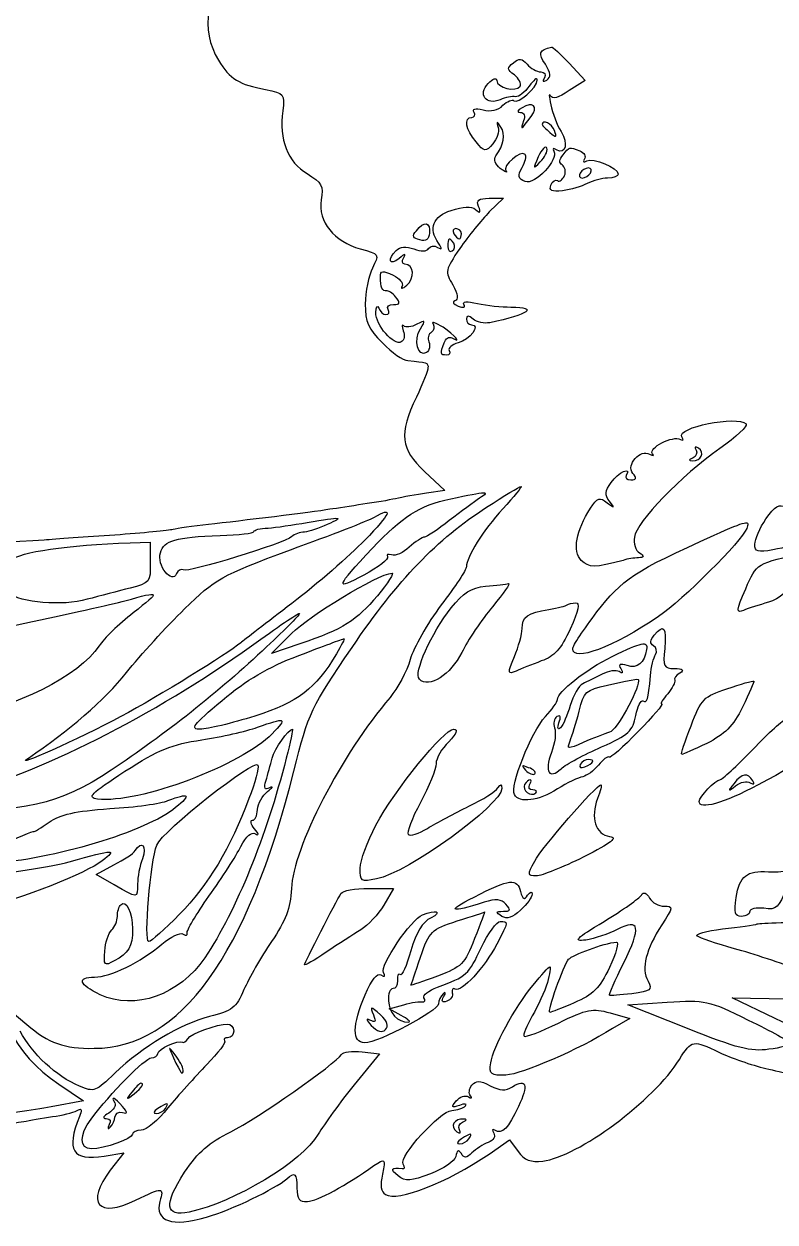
# Model space of a CAD drawing. Header units: millimetres. Extents: x -155 to 147, y 18 to 278.
# Drawn here: x -67.6 to -20.4, y 17.8 to 93.1 of the extents above; entities that cross this region are included whole.
import ezdxf

# ---------------------------------------------------------------- set-up
doc = ezdxf.new("R2010")
doc.units = ezdxf.units.MM
doc.layers.get('0').update_dxf_attribs({"linetype": 'CONTINUOUS'})

msp = doc.modelspace()

# ---------------------------------------------------------------- linework, layer by layer
for p, q in [((-33.353, 90.594), (-32.337, 89.515)), ((-32.337, 89.515), (-33.353, 88.88)), ((-38.369, 82.117), (-37.48, 82.117)), ((-37.48, 82.117), (-38.369, 81.26)), ((-42.433, 64.972), (-41.163, 63.765)), ((-41.163, 63.765), (-42.306, 63.607)), ((-60.912, 60.495), (-59.642, 60.527)), ((-59.642, 60.527), (-59.642, 59.257)), ((-52.022, 53.542), (-50.752, 54.812)), ((-50.244, 54.145), (-52.022, 53.542)), ((-63.039, 39.667), (-61.928, 40.27)), ((-61.896, 39), (-63.039, 39.667)), ((-45.926, 38.778), (-44.37, 38.778)), ((-44.37, 38.778), (-44.973, 37.73)), ((-29.67, 31.476), (-27.193, 31.634)), ((-20.43, 30.618), (-23.129, 31.92)), ((-23.129, 31.92), (-19.637, 31.857)), ((-68.436, 31.126), (-67.389, 30.237)), ((-44.656, 31.222), (-43.735, 31.476)), ((-43.894, 30.809), (-44.656, 31.222)), ((-30.781, 30.968), (-29.543, 30.618)), ((-25.923, 29.983), (-29.67, 31.476)), ((-29.543, 30.618), (-30.622, 29.983)), ((-45.259, 28.396), (-46.846, 26.459)), ((-46.338, 28.523), (-45.259, 28.396)), ((-65.388, 26.491), (-63.833, 25.443)), ((-63.833, 25.443), (-65.865, 25.062)), ((-38.369, 22.109), (-37.099, 22.998)), ((-37.099, 22.998), (-36.559, 22.268)), ((-62.531, 21.982), (-61.293, 22.173)), ((-61.293, 22.173), (-62.15, 21.093))]:
    msp.add_line(p, q)
for points in [[(-54.339, 97.198), (-56.117, 95.166), (-56.53, 92.658), (-55.355, 90.785)], [(-34.845, 90.531), (-35.321, 91.229), (-35.226, 91.42), (-34.464, 91.61)], [(-34.464, 91.61), (-34.4, 91.642), (-33.892, 91.166), (-33.353, 90.594)], [(-55.355, 90.785), (-54.657, 89.61), (-54.054, 89.261), (-52.403, 88.943)], [(-36.782, 89.864), (-37.258, 90.181), (-37.258, 90.308), (-36.845, 90.626)], [(-36.845, 90.626), (-36.496, 90.943), (-36.305, 90.912), (-35.988, 90.531)], [(-35.988, 90.531), (-35.766, 90.277), (-35.385, 90.054), (-35.131, 90.054)], [(-34.75, 89.546), (-34.464, 89.737), (-34.496, 89.959), (-34.845, 90.531)], [(-38.433, 89.324), (-38.147, 89.642), (-37.893, 89.705), (-37.893, 89.515)], [(-36.813, 88.245), (-36.591, 87.991), (-35.353, 89.07), (-35.353, 89.546)], [(-36.432, 89.165), (-36.337, 89.324), (-36.496, 89.642), (-36.782, 89.864)], [(-35.353, 89.546), (-35.353, 89.737), (-35.575, 89.546), (-35.861, 89.165)], [(-35.131, 90.054), (-34.877, 90.054), (-34.781, 89.896), (-34.908, 89.673)], [(-34.908, 89.673), (-35.035, 89.451), (-35.004, 89.419), (-34.75, 89.546)], [(-52.403, 88.943), (-51.228, 88.721), (-51.196, 88.657), (-51.323, 87.61)], [(-37.671, 88.308), (-38.56, 87.927), (-39.099, 88.657), (-38.433, 89.324)], [(-37.893, 89.515), (-37.893, 89.07), (-36.686, 88.753), (-36.432, 89.165)], [(-35.861, 89.165), (-36.115, 88.784), (-36.528, 88.467), (-36.718, 88.499)], [(-33.353, 88.88), (-34.051, 88.403), (-34.4, 88.308), (-34.527, 88.562)], [(-36.718, 88.499), (-36.94, 88.53), (-37.353, 88.467), (-37.671, 88.308)], [(-37.512, 87.959), (-37.226, 88.213), (-36.94, 88.34), (-36.813, 88.245)], [(-34.527, 88.562), (-34.623, 88.784), (-34.623, 88.53), (-34.496, 87.991)], [(-51.323, 87.61), (-51.577, 85.832), (-51.006, 84.371), (-49.799, 83.673)], [(-39.449, 87.197), (-39.29, 87.197), (-39.226, 87.356), (-39.322, 87.514)], [(-39.322, 87.514), (-39.449, 87.737), (-39.258, 87.8), (-38.75, 87.673)], [(-38.75, 87.673), (-38.274, 87.546), (-37.798, 87.641), (-37.512, 87.959)], [(-36.305, 87.8), (-36.623, 87.641), (-36.655, 87.514), (-36.401, 87.514)], [(-36.401, 87.514), (-36.178, 87.514), (-36.083, 87.292), (-36.21, 86.975)], [(-35.734, 87.26), (-35.258, 87.864), (-35.639, 88.245), (-36.305, 87.8)], [(-34.496, 87.991), (-34.4, 87.483), (-34.115, 86.721), (-33.861, 86.308)], [(-39.195, 85.673), (-39.861, 86.403), (-39.988, 87.197), (-39.449, 87.197)], [(-37.798, 86.562), (-37.734, 86.308), (-37.861, 85.832), (-38.147, 85.546)], [(-37.956, 84.784), (-37.448, 85.451), (-37.321, 86.149), (-37.639, 86.594)], [(-37.639, 86.594), (-37.893, 86.975), (-37.925, 86.975), (-37.798, 86.562)], [(-36.21, 86.975), (-36.432, 86.371), (-36.369, 86.403), (-35.734, 87.26)], [(-34.273, 86.371), (-34.432, 86.816), (-35.035, 87.102), (-35.035, 86.752)], [(-35.035, 86.752), (-35.035, 86.689), (-34.813, 86.467), (-34.559, 86.244)], [(-34.559, 86.244), (-34.146, 85.895), (-34.115, 85.927), (-34.273, 86.371)], [(-33.861, 86.308), (-33.384, 85.546), (-33.575, 84.816), (-34.146, 85.165)], [(-38.147, 85.546), (-38.591, 85.006), (-38.655, 85.006), (-39.195, 85.673)], [(-34.305, 85.07), (-33.988, 84.562), (-35.512, 82.942), (-36.115, 83.165)], [(-34.75, 85.26), (-34.813, 85.451), (-35.067, 85.197), (-35.289, 84.72)], [(-35.162, 84.403), (-34.877, 84.689), (-34.686, 85.07), (-34.75, 85.26)], [(-34.146, 85.165), (-34.337, 85.292), (-34.4, 85.26), (-34.305, 85.07)], [(-33.734, 84.847), (-33.321, 85.355), (-33.353, 85.355), (-32.686, 85.101)], [(-32.686, 85.101), (-32.4, 85.006), (-32.273, 84.752), (-32.4, 84.562)], [(-37.671, 83.99), (-37.988, 84.244), (-38.115, 84.562), (-37.956, 84.784)], [(-36.115, 84.879), (-36.369, 85.165), (-37.575, 84.149), (-37.321, 83.831)], [(-36.305, 84.054), (-36.083, 84.403), (-36.02, 84.784), (-36.115, 84.879)], [(-35.289, 84.72), (-35.639, 83.927), (-35.639, 83.927), (-35.162, 84.403)], [(-33.797, 84.212), (-33.988, 84.339), (-33.988, 84.562), (-33.734, 84.847)], [(-32.4, 84.562), (-32.495, 84.403), (-32.432, 84.339), (-32.241, 84.466)], [(-32.241, 84.466), (-31.86, 84.689), (-30.273, 84.054), (-30.273, 83.641)], [(-49.799, 83.673), (-48.878, 83.101), (-48.751, 82.911), (-48.91, 82.022)], [(-37.321, 83.831), (-37.194, 83.704), (-37.353, 83.768), (-37.671, 83.99)], [(-36.115, 83.165), (-36.559, 83.355), (-36.591, 83.514), (-36.305, 84.054)], [(-34.083, 83.228), (-33.956, 83.133), (-33.765, 83.292), (-33.638, 83.546)], [(-33.638, 83.546), (-33.543, 83.8), (-33.607, 84.085), (-33.797, 84.212)], [(-32.654, 83.704), (-32.749, 83.546), (-32.718, 83.387), (-32.527, 83.387)], [(-32.146, 84.022), (-32.305, 84.022), (-32.559, 83.895), (-32.654, 83.704)], [(-32.527, 83.387), (-32.368, 83.387), (-32.114, 83.546), (-32.019, 83.704)], [(-32.019, 83.704), (-31.924, 83.895), (-31.956, 84.022), (-32.146, 84.022)], [(-30.273, 83.641), (-30.273, 83.514), (-30.559, 83.387), (-30.94, 83.387)], [(-33.765, 82.593), (-34.464, 82.53), (-34.623, 82.593), (-34.496, 82.942)], [(-34.496, 82.942), (-34.4, 83.196), (-34.21, 83.323), (-34.083, 83.228)], [(-32.21, 83.038), (-32.559, 82.879), (-33.257, 82.657), (-33.765, 82.593)], [(-30.94, 83.387), (-31.289, 83.387), (-31.86, 83.228), (-32.21, 83.038)], [(-48.91, 82.022), (-49.132, 80.656), (-48.085, 79.386), (-46.465, 78.942)], [(-39.036, 81.609), (-39.195, 81.99), (-39.036, 82.117), (-38.369, 82.117)], [(-41.544, 79.291), (-42.211, 80.212), (-41.893, 81.006), (-40.75, 81.355)], [(-40.75, 81.355), (-39.988, 81.609), (-39.512, 81.641), (-39.226, 81.418)], [(-38.369, 81.26), (-38.845, 80.752), (-39.671, 79.736), (-40.211, 78.974)], [(-39.226, 81.418), (-38.941, 81.164), (-38.877, 81.196), (-39.036, 81.609)], [(-42.941, 80.085), (-42.433, 80.72), (-42.052, 80.625), (-42.116, 79.926)], [(-42.719, 79.513), (-43.163, 79.609), (-43.227, 79.736), (-42.941, 80.085)], [(-42.116, 79.926), (-42.147, 79.545), (-42.338, 79.386), (-42.719, 79.513)], [(-40.465, 80.212), (-40.623, 80.212), (-40.687, 80.085), (-40.592, 79.894)], [(-40.592, 79.894), (-40.496, 79.736), (-40.338, 79.577), (-40.242, 79.577)], [(-40.115, 79.894), (-40.115, 80.085), (-40.274, 80.212), (-40.465, 80.212)], [(-40.242, 79.577), (-40.179, 79.577), (-40.115, 79.736), (-40.115, 79.894)], [(-44.211, 78.847), (-43.957, 79.101), (-43.576, 79.101), (-43.1, 78.942)], [(-42.179, 78.974), (-42.052, 79.132), (-41.798, 79.164), (-41.608, 79.037)], [(-41.608, 79.037), (-41.322, 78.878), (-41.322, 78.942), (-41.544, 79.291)], [(-40.592, 79.291), (-40.877, 79.704), (-40.973, 79.64), (-40.973, 79.101)], [(-40.973, 79.101), (-40.973, 78.847), (-40.846, 78.72), (-40.687, 78.815)], [(-40.687, 78.815), (-40.528, 78.91), (-40.496, 79.132), (-40.592, 79.291)], [(-46.465, 78.942), (-45.259, 78.624), (-45.259, 78.593), (-45.703, 77.735)], [(-44.021, 78.339), (-44.624, 77.862), (-44.783, 78.275), (-44.211, 78.847)], [(-43.735, 78.402), (-43.576, 78.656), (-43.671, 78.656), (-44.021, 78.339)], [(-43.671, 77.989), (-43.83, 77.989), (-43.862, 78.18), (-43.735, 78.402)], [(-43.1, 78.942), (-42.655, 78.751), (-42.274, 78.783), (-42.179, 78.974)], [(-40.211, 78.974), (-41.131, 77.608), (-41.163, 77.513), (-40.655, 76.688)], [(-45.703, 77.735), (-45.926, 77.259), (-46.148, 76.243), (-46.148, 75.481)], [(-45.195, 77.196), (-45.195, 77.577), (-45.068, 77.608), (-44.402, 77.291)], [(-43.544, 76.656), (-43.005, 77.1), (-43.1, 77.989), (-43.671, 77.989)], [(-44.814, 76.307), (-45.068, 76.243), (-45.195, 76.529), (-45.195, 77.196)], [(-44.402, 77.291), (-43.989, 77.1), (-43.735, 76.783), (-43.83, 76.592)], [(-44.243, 75.926), (-44.433, 76.18), (-44.719, 76.338), (-44.814, 76.307)], [(-43.83, 76.592), (-43.957, 76.402), (-43.798, 76.434), (-43.544, 76.656)], [(-40.655, 76.688), (-40.338, 76.084), (-40.274, 75.767), (-40.528, 75.672)], [(-46.148, 75.481), (-46.148, 74.338), (-45.957, 73.925), (-45.068, 73.036)], [(-45.481, 74.941), (-45.481, 75.322), (-45.386, 75.418), (-45.291, 75.227)], [(-44.719, 75.132), (-44.814, 75.322), (-44.687, 75.449), (-44.37, 75.449)], [(-44.37, 75.449), (-43.957, 75.449), (-43.925, 75.545), (-44.243, 75.926)], [(-40.528, 75.672), (-40.719, 75.608), (-40.623, 75.481), (-40.306, 75.354)], [(-40.306, 75.354), (-39.988, 75.227), (-39.83, 75.259), (-39.957, 75.449)], [(-39.957, 75.449), (-40.084, 75.64), (-39.766, 75.672), (-39.099, 75.513)], [(-39.099, 75.513), (-38.528, 75.386), (-37.575, 75.291), (-37.004, 75.291)], [(-37.004, 75.291), (-35.226, 75.291), (-35.861, 74.814), (-38.337, 74.306)], [(-43.894, 73.1), (-44.338, 72.814), (-45.513, 74.179), (-45.481, 74.941)], [(-45.291, 75.227), (-45.227, 75.005), (-45.005, 74.814), (-44.846, 74.814)], [(-44.846, 74.814), (-44.656, 74.814), (-44.624, 74.973), (-44.719, 75.132)], [(-39.385, 74.529), (-39.671, 74.783), (-39.798, 74.783), (-39.798, 74.529)], [(-39.798, 74.529), (-39.798, 74.338), (-39.671, 74.179), (-39.48, 74.179)], [(-38.337, 74.306), (-38.687, 74.243), (-39.131, 74.338), (-39.385, 74.529)], [(-43.767, 73.798), (-43.64, 73.513), (-43.703, 73.195), (-43.894, 73.1)], [(-43.735, 74.116), (-43.862, 74.211), (-43.862, 74.084), (-43.767, 73.798)], [(-42.909, 74.211), (-43.259, 74.021), (-43.608, 73.989), (-43.735, 74.116)], [(-42.687, 73.925), (-42.338, 74.465), (-42.37, 74.497), (-42.909, 74.211)], [(-42.306, 72.433), (-42.846, 72.116), (-43.132, 73.227), (-42.687, 73.925)], [(-41.893, 74.243), (-41.798, 74.052), (-41.83, 73.83), (-41.989, 73.703)], [(-41.258, 74.021), (-41.735, 74.306), (-42.02, 74.402), (-41.893, 74.243)], [(-40.719, 73.354), (-40.02, 72.941), (-40.528, 73.544), (-41.258, 74.021)], [(-39.48, 74.179), (-38.877, 74.179), (-39.576, 73.227), (-40.306, 73.036)], [(-45.068, 73.036), (-44.465, 72.433), (-43.767, 71.925), (-43.481, 71.925)], [(-42.147, 73.1), (-42.052, 72.846), (-42.116, 72.56), (-42.306, 72.433)], [(-41.989, 73.703), (-42.179, 73.608), (-42.243, 73.322), (-42.147, 73.1)], [(-41.036, 72.274), (-41.449, 72.274), (-41.449, 72.37), (-41.195, 73.036)], [(-41.195, 73.036), (-41.1, 73.322), (-40.877, 73.449), (-40.719, 73.354)], [(-40.306, 73.036), (-40.719, 72.941), (-40.973, 72.719), (-40.877, 72.56)], [(-40.877, 72.56), (-40.782, 72.401), (-40.877, 72.274), (-41.036, 72.274)], [(-43.481, 71.925), (-42.306, 71.83), (-42.179, 71.798), (-42.211, 71.481)], [(-42.211, 71.481), (-42.211, 71.322), (-42.528, 70.465), (-42.941, 69.639)], [(-42.941, 69.639), (-44.052, 67.29), (-43.925, 66.369), (-42.433, 64.972)], [(-26.272, 67.131), (-26.653, 67.734), (-22.812, 68.496), (-22.24, 67.956)], [(-22.24, 67.956), (-22.113, 67.829), (-22.875, 67.131), (-23.891, 66.401)], [(-28.114, 66.083), (-28.431, 66.432), (-26.812, 67.258), (-26.368, 66.972)], [(-26.368, 66.972), (-26.177, 66.877), (-26.145, 66.94), (-26.272, 67.131)], [(-23.891, 66.401), (-26.304, 64.718), (-29.13, 61.797), (-29.257, 60.844)], [(-25.606, 65.639), (-25.066, 65.607), (-24.812, 66.147), (-25.225, 66.432)], [(-25.383, 66.305), (-25.288, 66.147), (-25.383, 65.893), (-25.574, 65.829)], [(-25.225, 66.432), (-25.447, 66.559), (-25.51, 66.528), (-25.383, 66.305)], [(-29.352, 64.845), (-29.797, 65.385), (-28.876, 66.401), (-28.304, 66.051)], [(-28.304, 66.051), (-28.082, 65.924), (-27.987, 65.924), (-28.114, 66.083)], [(-25.574, 65.829), (-25.86, 65.702), (-25.891, 65.639), (-25.606, 65.639)], [(-30.717, 64.273), (-30.273, 64.908), (-29.384, 65.321), (-29.765, 64.718)], [(-29.765, 64.718), (-29.86, 64.559), (-29.733, 64.432), (-29.479, 64.432)], [(-29.479, 64.432), (-29.13, 64.432), (-29.098, 64.559), (-29.352, 64.845)], [(-38.528, 62.718), (-37.417, 63.448), (-36.464, 64.019), (-36.369, 64.019)], [(-36.369, 64.019), (-36.305, 64.019), (-36.813, 63.384), (-37.512, 62.622)], [(-30.813, 63.099), (-31.13, 63.48), (-31.098, 63.734), (-30.717, 64.273)], [(-44.243, 63.257), (-44.656, 63.162), (-45.576, 63.003), (-46.307, 62.908)], [(-45.703, 60.146), (-43.798, 62.146), (-42.782, 62.813), (-40.782, 63.257)], [(-42.306, 63.607), (-42.941, 63.511), (-43.798, 63.353), (-44.243, 63.257)], [(-38.972, 63.289), (-39.29, 63.067), (-40.147, 62.432), (-40.877, 61.892)], [(-40.782, 63.257), (-38.496, 63.734), (-38.242, 63.765), (-38.972, 63.289)], [(-32.019, 62.654), (-31.575, 63.321), (-31.416, 63.384), (-30.971, 63.003)], [(-48.37, 62.591), (-49.513, 62.4), (-53.958, 61.86), (-55.99, 61.638)], [(-46.307, 62.908), (-47.005, 62.781), (-47.926, 62.654), (-48.37, 62.591)], [(-46.973, 53.923), (-44.084, 58.177), (-41.639, 60.717), (-38.528, 62.718)], [(-37.512, 62.622), (-38.75, 61.257), (-39.798, 59.606), (-39.798, 58.971)], [(-32.591, 59.384), (-33.162, 59.955), (-32.908, 61.257), (-32.019, 62.654)], [(-30.971, 63.003), (-30.495, 62.654), (-30.495, 62.654), (-30.813, 63.099)], [(-21.002, 61.987), (-20.43, 62.813), (-20.176, 62.94), (-19.732, 62.718)], [(-52.244, 61.416), (-51.768, 61.448), (-50.656, 61.606), (-49.799, 61.765)], [(-50.847, 60.051), (-48.275, 60.971), (-45.926, 61.892), (-45.608, 62.083)], [(-49.799, 61.765), (-47.608, 62.146), (-47.418, 62.114), (-48.529, 61.638)], [(-45.608, 62.083), (-44.338, 62.813), (-44.529, 62.337), (-46.18, 60.654)], [(-40.877, 61.892), (-41.576, 61.321), (-42.306, 60.844), (-42.433, 60.844)], [(-24.24, 60.971), (-22.177, 61.892), (-21.986, 61.924), (-22.208, 61.384)], [(-21.7, 60.4), (-21.7, 60.717), (-21.383, 61.416), (-21.002, 61.987)], [(-61.864, 60.971), (-63.61, 60.844), (-65.611, 60.717), (-66.309, 60.654)], [(-58.213, 61.321), (-58.467, 61.257), (-60.118, 61.098), (-61.864, 60.971)], [(-59.007, 59.86), (-58.753, 60.654), (-58.086, 60.844), (-55.26, 60.94)], [(-55.99, 61.638), (-56.943, 61.543), (-57.959, 61.384), (-58.213, 61.321)], [(-55.26, 60.94), (-54.085, 60.971), (-53.133, 61.098), (-53.133, 61.194)], [(-53.133, 61.194), (-53.133, 61.289), (-52.752, 61.416), (-52.244, 61.416)], [(-49.958, 61.162), (-50.244, 61.162), (-50.593, 61.035), (-50.752, 60.876)], [(-48.529, 61.638), (-49.037, 61.384), (-49.704, 61.194), (-49.958, 61.162)], [(-31.606, 56.145), (-30.051, 58.177), (-29.257, 58.717), (-24.24, 60.971)], [(-22.208, 61.384), (-22.494, 60.622), (-26.241, 56.876), (-27.733, 55.86)], [(-18.081, 61.194), (-17.859, 60.876), (-19.033, 60.305), (-20.557, 60.051)], [(-66.309, 60.654), (-73.294, 60.178), (-98.091, 59.892), (-100.599, 60.273)], [(-68.405, 59.384), (-67.833, 59.924), (-64.817, 60.336), (-60.912, 60.495)], [(-50.752, 60.876), (-51.228, 60.463), (-57.26, 58.59), (-57.578, 58.781)], [(-46.18, 60.654), (-47.132, 59.67), (-49.164, 57.892), (-50.752, 56.685)], [(-43.386, 60.209), (-43.767, 59.86), (-44.243, 59.638), (-44.497, 59.733)], [(-42.433, 60.844), (-42.56, 60.844), (-43.005, 60.559), (-43.386, 60.209)], [(-29.257, 60.844), (-29.32, 60.463), (-29.193, 59.987), (-28.939, 59.86)], [(-20.557, 60.051), (-21.51, 59.86), (-21.7, 59.924), (-21.7, 60.4)], [(-57.991, 58.558), (-58.245, 57.828), (-59.261, 59.098), (-59.007, 59.86)], [(-57.483, 56.336), (-55.546, 58.241), (-55.26, 58.4), (-50.847, 60.051)], [(-46.243, 58.463), (-48.085, 57.447), (-48.021, 57.669), (-45.703, 60.146)], [(-44.751, 59.606), (-44.656, 59.479), (-45.322, 58.939), (-46.243, 58.463)], [(-44.497, 59.733), (-44.719, 59.797), (-44.846, 59.765), (-44.751, 59.606)], [(-29.003, 59.543), (-29.257, 59.543), (-29.701, 59.479), (-29.955, 59.384)], [(-28.939, 59.86), (-28.622, 59.638), (-28.622, 59.574), (-29.003, 59.543)], [(-22.272, 57.606), (-21.573, 59.225), (-21.637, 59.193), (-18.462, 59.86)], [(-59.642, 59.257), (-59.61, 58.019), (-59.673, 57.955), (-60.912, 57.638)], [(-57.578, 58.781), (-57.705, 58.876), (-57.895, 58.749), (-57.991, 58.558)], [(-39.798, 58.971), (-39.798, 58.812), (-40.496, 57.733), (-41.385, 56.59)], [(-29.955, 59.384), (-31.733, 58.908), (-32.114, 58.908), (-32.591, 59.384)], [(-50.752, 54.812), (-49.704, 55.891), (-45.386, 58.495), (-44.465, 58.59)], [(-44.465, 58.59), (-44.306, 58.622), (-44.719, 57.955), (-45.386, 57.161)], [(-19.033, 58.463), (-19.605, 57.447), (-20.113, 56.971), (-20.843, 56.749)], [(-63.61, 56.939), (-65.166, 56.495), (-67.77, 56.717), (-68.563, 57.352)], [(-60.912, 57.638), (-61.61, 57.479), (-62.817, 57.13), (-63.61, 56.939)], [(-61.229, 56.844), (-58.943, 57.479), (-58.943, 57.479), (-60.721, 56.082)], [(-40.75, 56.399), (-39.988, 57.352), (-39.512, 57.669), (-38.591, 57.765)], [(-38.591, 57.765), (-37.956, 57.828), (-37.29, 57.892), (-37.163, 57.923)], [(-37.163, 57.923), (-37.004, 57.955), (-37.48, 57.32), (-38.147, 56.495)], [(-22.399, 56.241), (-22.875, 56.05), (-22.875, 56.209), (-22.272, 57.606)], [(-67.516, 55.447), (-64.912, 55.987), (-62.086, 56.622), (-61.229, 56.844)], [(-50.752, 56.685), (-52.307, 55.479), (-53.768, 54.367), (-53.958, 54.209)], [(-45.386, 57.161), (-46.688, 55.606), (-47.513, 55.066), (-50.244, 54.145)], [(-41.385, 56.59), (-42.243, 55.415), (-43.132, 53.891), (-43.322, 53.161)], [(-38.147, 56.495), (-38.845, 55.637), (-39.734, 54.367), (-40.084, 53.605)], [(-34.623, 56.304), (-34.051, 56.399), (-33.543, 56.526), (-33.48, 56.59)], [(-33.48, 56.59), (-33.416, 56.653), (-33.162, 56.717), (-32.94, 56.717)], [(-32.94, 56.717), (-32.654, 56.717), (-32.749, 56.241), (-33.289, 55.066)], [(-20.843, 56.749), (-21.415, 56.59), (-22.113, 56.368), (-22.399, 56.241)], [(-60.721, 56.082), (-61.61, 55.383), (-62.563, 54.463), (-62.848, 54.018)], [(-61.134, 52.335), (-60.245, 53.447), (-58.626, 55.225), (-57.483, 56.336)], [(-53.292, 54.018), (-51.704, 55.161), (-50.371, 56.082), (-50.275, 56.05)], [(-50.275, 56.05), (-50.18, 56.05), (-51.101, 55.098), (-52.339, 53.955)], [(-42.751, 51.923), (-43.132, 52.304), (-42.02, 54.812), (-40.75, 56.399)], [(-36.305, 55.098), (-36.305, 55.86), (-35.956, 56.082), (-34.623, 56.304)], [(-33.13, 53.828), (-33.13, 54.018), (-32.432, 55.034), (-31.606, 56.145)], [(-27.733, 55.86), (-30.59, 53.923), (-33.13, 52.97), (-33.13, 53.828)], [(-72.977, 54.177), (-72.564, 54.336), (-70.087, 54.907), (-67.516, 55.447)], [(-36.782, 53.351), (-36.528, 53.955), (-36.305, 54.748), (-36.305, 55.098)], [(-33.289, 55.066), (-33.861, 53.828), (-34.273, 53.351), (-35.099, 53.066)], [(-28.019, 54.685), (-27.415, 55.415), (-27.225, 55.193), (-27.352, 53.859)], [(-53.958, 54.209), (-54.847, 53.478), (-59.07, 50.875), (-61.483, 49.573)], [(-50.307, 53.415), (-48.815, 53.986), (-47.545, 54.463), (-47.481, 54.463)], [(-47.481, 54.463), (-47.418, 54.494), (-47.64, 54.05), (-47.958, 53.51)], [(-28.05, 54.018), (-28.304, 54.177), (-28.273, 54.367), (-28.019, 54.685)], [(-72.183, 44.525), (-66.658, 45.985), (-59.451, 49.605), (-53.292, 54.018)], [(-62.848, 54.018), (-64.087, 52.145), (-68.151, 50.081), (-71.738, 49.541)], [(-52.339, 53.955), (-55.324, 51.129), (-58.753, 48.43), (-62.086, 46.208)], [(-55.133, 50.589), (-53.577, 51.891), (-52.307, 52.653), (-50.307, 53.415)], [(-47.958, 53.51), (-49.259, 51.319), (-50.371, 50.462), (-53.069, 49.605)], [(-50.625, 46.144), (-49.704, 49.859), (-49.545, 50.145), (-46.973, 53.923)], [(-40.084, 53.605), (-40.782, 52.208), (-42.147, 51.319), (-42.751, 51.923)], [(-30.654, 53.351), (-28.749, 54.272), (-28.4, 54.336), (-28.495, 53.796)], [(-28.495, 53.796), (-28.622, 52.939), (-29.066, 52.558), (-29.701, 52.78)], [(-28.241, 52.145), (-28.209, 52.685), (-28.05, 53.288), (-27.923, 53.478)], [(-27.923, 53.478), (-27.828, 53.669), (-27.86, 53.923), (-28.05, 54.018)], [(-27.352, 53.859), (-27.479, 52.716), (-27.415, 52.589), (-26.749, 52.589)], [(-43.322, 53.161), (-43.544, 52.399), (-44.116, 51.351), (-44.592, 50.78)], [(-36.686, 52.431), (-37.226, 52.208), (-37.226, 52.272), (-36.782, 53.351)], [(-35.099, 53.066), (-35.67, 52.843), (-36.401, 52.558), (-36.686, 52.431)], [(-34.083, 50.653), (-34.083, 51.129), (-32.305, 52.526), (-30.654, 53.351)], [(-29.701, 52.78), (-30.178, 52.907), (-30.273, 52.875), (-30.114, 52.589)], [(-67.293, 46.97), (-64.785, 48.652), (-62.499, 50.621), (-61.134, 52.335)], [(-31.289, 52.24), (-31.702, 52.018), (-32.241, 51.764), (-32.495, 51.637)], [(-30.209, 52.399), (-30.4, 52.526), (-30.876, 52.431), (-31.289, 52.24)], [(-30.94, 51.542), (-28.971, 51.986), (-29.003, 51.986), (-29.003, 51.827)], [(-30.114, 52.589), (-29.955, 52.304), (-29.987, 52.24), (-30.209, 52.399)], [(-28.717, 50.557), (-28.463, 50.399), (-28.4, 50.589), (-28.241, 52.145)], [(-26.749, 52.589), (-26.209, 52.589), (-26.114, 52.494), (-26.399, 52.304)], [(-26.399, 52.304), (-26.653, 52.177), (-26.78, 51.954), (-26.717, 51.859)], [(-32.495, 51.637), (-32.749, 51.51), (-33.099, 50.907), (-33.289, 50.272)], [(-32.718, 49.922), (-32.432, 51.129), (-32.305, 51.256), (-30.94, 51.542)], [(-29.003, 51.827), (-29.003, 51.161), (-30.368, 48.716), (-30.813, 48.589)], [(-26.717, 51.859), (-26.685, 51.732), (-26.876, 51.383), (-27.161, 51.002)], [(-25.701, 49.002), (-25.066, 50.684), (-24.907, 50.843), (-23.447, 51.319)], [(-23.447, 51.319), (-22.558, 51.637), (-21.827, 51.827), (-21.764, 51.796)], [(-21.764, 51.796), (-21.732, 51.764), (-22.05, 51.034), (-22.462, 50.176)], [(-56.498, 48.779), (-57.165, 48.779), (-56.975, 49.033), (-55.133, 50.589)], [(-44.592, 50.78), (-47.608, 47.255), (-50.688, 41.318), (-50.783, 38.778)], [(-34.845, 49.573), (-34.432, 50.018), (-34.083, 50.494), (-34.083, 50.653)], [(-29.162, 49.637), (-29.066, 50.208), (-28.844, 50.621), (-28.717, 50.557)], [(-27.161, 51.002), (-27.479, 50.653), (-27.638, 50.367), (-27.542, 50.367)], [(-33.289, 50.272), (-33.448, 49.668), (-33.734, 49.033), (-33.892, 48.875)], [(-33.289, 48.049), (-33.162, 48.367), (-32.908, 49.192), (-32.718, 49.922)], [(-27.542, 50.367), (-27.415, 50.367), (-28.082, 49.573), (-29.035, 48.621)], [(-22.462, 50.176), (-23.066, 48.97), (-23.574, 48.462), (-24.717, 47.89)], [(-61.483, 49.573), (-64.118, 48.176), (-68.405, 46.239), (-67.293, 46.97)], [(-53.069, 49.605), (-54.53, 49.16), (-56.054, 48.779), (-56.498, 48.779)], [(-56.403, 48.113), (-55.165, 48.303), (-53.609, 48.652), (-52.911, 48.906)], [(-52.911, 48.906), (-51.133, 49.541), (-51.006, 49.51), (-51.99, 48.494)], [(-36.782, 44.684), (-37.099, 45.16), (-35.734, 48.621), (-34.845, 49.573)], [(-34.115, 49.573), (-34.305, 49.446), (-34.369, 49.129), (-34.273, 48.875)], [(-33.988, 49.192), (-33.861, 49.541), (-33.892, 49.7), (-34.115, 49.573)], [(-33.892, 48.875), (-34.051, 48.716), (-34.115, 48.843), (-33.988, 49.192)], [(-31.321, 47.668), (-29.606, 48.43), (-29.352, 48.684), (-29.162, 49.637)], [(-26.272, 47.192), (-26.368, 47.192), (-26.082, 48.017), (-25.701, 49.002)], [(-21.827, 47.509), (-20.843, 48.557), (-19.891, 49.414), (-19.732, 49.414)], [(-51.99, 48.494), (-53.895, 46.525), (-60.372, 44.08), (-62.944, 44.398)], [(-51.99, 46.97), (-51.831, 47.573), (-50.974, 48.779), (-50.72, 48.779)], [(-50.72, 48.779), (-50.688, 48.779), (-50.847, 47.954), (-51.101, 46.97)], [(-45.481, 42.747), (-44.275, 45.001), (-41.227, 48.779), (-40.592, 48.779)], [(-40.592, 48.779), (-40.306, 48.779), (-40.401, 48.525), (-40.909, 47.986)], [(-34.273, 48.875), (-34.146, 48.589), (-34.242, 47.89), (-34.464, 47.319)], [(-30.813, 48.589), (-31.13, 48.494), (-31.86, 48.208), (-32.464, 47.954)], [(-29.035, 48.621), (-29.955, 47.668), (-30.781, 46.938), (-30.844, 47.033)], [(-17.668, 48.494), (-17.192, 47.922), (-18.303, 46.97), (-21.478, 45.287)], [(-61.229, 46.144), (-59.102, 47.509), (-58.308, 47.827), (-56.403, 48.113)], [(-40.909, 47.986), (-41.354, 47.573), (-41.703, 46.938), (-41.703, 46.62)], [(-33.861, 46.303), (-33.543, 46.589), (-32.4, 47.192), (-31.321, 47.668)], [(-32.464, 47.954), (-33.448, 47.509), (-33.511, 47.509), (-33.289, 48.049)], [(-24.717, 47.89), (-25.51, 47.509), (-26.209, 47.192), (-26.272, 47.192)], [(-23.891, 45.604), (-23.764, 45.604), (-22.843, 46.462), (-21.827, 47.509)], [(-51.101, 46.97), (-52.371, 42.017), (-54.212, 37.445), (-56.213, 34.428)], [(-52.371, 45.573), (-52.276, 45.922), (-52.085, 46.557), (-51.99, 46.97)], [(-34.464, 47.319), (-34.908, 46.081), (-34.623, 45.604), (-33.861, 46.303)], [(-32.146, 46.874), (-32.337, 46.874), (-32.559, 46.747), (-32.654, 46.557)], [(-32.368, 46.43), (-31.797, 46.652), (-31.702, 46.874), (-32.146, 46.874)], [(-30.844, 47.033), (-30.94, 47.097), (-31.225, 46.874), (-31.511, 46.525)], [(-62.086, 46.208), (-65.452, 44.017), (-67.516, 43.541), (-73.294, 43.668)], [(-62.944, 44.398), (-63.642, 44.493), (-63.388, 44.715), (-61.229, 46.144)], [(-63.166, 28.745), (-57.737, 28.777), (-53.577, 34.524), (-50.625, 46.144)], [(-59.229, 41.509), (-58.88, 42.398), (-53.038, 47.001), (-52.879, 46.525)], [(-52.879, 46.525), (-52.815, 46.366), (-53.069, 45.414), (-53.45, 44.43)], [(-41.703, 46.62), (-41.703, 46.271), (-42.147, 45.192), (-42.687, 44.176)], [(-35.893, 46.366), (-36.337, 46.557), (-36.369, 46.525), (-36.083, 46.208)], [(-36.083, 46.208), (-35.861, 45.985), (-35.607, 45.89), (-35.512, 45.985)], [(-35.512, 45.985), (-35.416, 46.081), (-35.575, 46.271), (-35.893, 46.366)], [(-32.654, 46.557), (-32.749, 46.366), (-32.622, 46.335), (-32.368, 46.43)], [(-31.511, 46.525), (-31.797, 46.176), (-32.241, 45.858), (-32.495, 45.795)], [(-21.827, 45.541), (-22.145, 46.081), (-22.494, 46.017), (-23.002, 45.382)], [(-52.149, 45.096), (-52.466, 44.938), (-52.53, 45.065), (-52.371, 45.573)], [(-52.276, 44.874), (-51.958, 45.128), (-51.895, 45.223), (-52.149, 45.096)], [(-37.829, 45.096), (-37.639, 45.35), (-37.575, 45.35), (-37.575, 45.065)], [(-36.147, 45.319), (-36.337, 44.969), (-35.734, 44.493), (-35.448, 44.779)], [(-35.797, 45.604), (-35.893, 45.604), (-36.02, 45.477), (-36.147, 45.319)], [(-35.639, 44.969), (-35.861, 44.969), (-35.924, 45.128), (-35.829, 45.287)], [(-35.829, 45.287), (-35.734, 45.477), (-35.702, 45.604), (-35.797, 45.604)], [(-35.512, 40.493), (-35.099, 41.318), (-31.638, 45.287), (-31.352, 45.287)], [(-32.495, 45.795), (-32.749, 45.763), (-33.48, 45.414), (-34.083, 45.033)], [(-31.352, 45.287), (-31.289, 45.287), (-31.384, 44.906), (-31.575, 44.43)], [(-25.193, 44.239), (-25.193, 44.525), (-24.177, 45.604), (-23.891, 45.604)], [(-21.478, 45.287), (-23.701, 44.112), (-25.193, 43.699), (-25.193, 44.239)], [(-23.002, 45.382), (-23.415, 44.874), (-23.383, 44.842), (-22.907, 45.223)], [(-22.907, 45.223), (-22.621, 45.477), (-22.177, 45.541), (-21.986, 45.414)], [(-21.986, 45.414), (-21.732, 45.287), (-21.7, 45.319), (-21.827, 45.541)], [(-58.53, 44.303), (-57.197, 44.811), (-57.038, 44.684), (-58.054, 43.858)], [(-53.45, 44.43), (-54.593, 41.35), (-56.022, 38.969), (-57.8, 37.159)], [(-52.911, 43.731), (-52.879, 44.112), (-52.593, 44.62), (-52.276, 44.874)], [(-37.575, 45.065), (-37.575, 44.049), (-43.449, 39.762), (-45.449, 39.381)], [(-39.639, 43.953), (-38.75, 44.366), (-37.956, 44.874), (-37.829, 45.096)], [(-34.083, 45.033), (-35.289, 44.271), (-36.464, 44.112), (-36.782, 44.684)], [(-35.448, 44.779), (-35.321, 44.874), (-35.416, 44.969), (-35.639, 44.969)], [(-31.575, 44.43), (-32.019, 43.223), (-31.702, 42.175), (-30.813, 42.048)], [(-58.054, 43.858), (-59.832, 42.366), (-65.865, 40.556), (-69.643, 40.366)], [(-65.992, 42.937), (-65.261, 43.445), (-64.372, 43.636), (-62.182, 43.795)], [(-62.182, 43.795), (-60.594, 43.89), (-58.975, 44.112), (-58.53, 44.303)], [(-53.228, 43.064), (-53.069, 43.064), (-52.942, 43.35), (-52.911, 43.731)], [(-42.687, 44.176), (-43.227, 43.191), (-43.544, 42.271), (-43.449, 42.175)], [(-42.243, 42.556), (-41.671, 42.906), (-40.496, 43.509), (-39.639, 43.953)], [(-66.944, 42.366), (-66.944, 42.302), (-66.5, 42.588), (-65.992, 42.937)], [(-53.101, 42.525), (-53.323, 42.81), (-53.387, 43.064), (-53.228, 43.064)], [(-69.325, 41.35), (-68.024, 41.953), (-66.944, 42.429), (-66.944, 42.366)], [(-53.958, 41.413), (-53.609, 42.08), (-53.292, 42.366), (-53.038, 42.207)], [(-53.038, 42.207), (-52.815, 42.08), (-52.815, 42.207), (-53.101, 42.525)], [(-46.465, 40.048), (-46.465, 40.524), (-46.021, 41.731), (-45.481, 42.747)], [(-43.449, 42.175), (-43.354, 42.048), (-42.782, 42.239), (-42.243, 42.556)], [(-60.594, 41.159), (-60.181, 41.826), (-59.832, 41.445), (-60.118, 40.651)], [(-59.737, 35.444), (-60.054, 35.444), (-59.642, 40.524), (-59.229, 41.509)], [(-55.959, 38.302), (-55.133, 39.445), (-54.244, 40.842), (-53.958, 41.413)], [(-30.813, 42.048), (-30.273, 41.985), (-30.654, 41.667), (-32.464, 40.747)], [(-64.722, 40.461), (-61.832, 41.255), (-61.705, 41.255), (-62.658, 40.524)], [(-61.928, 40.27), (-61.293, 40.588), (-60.689, 40.969), (-60.594, 41.159)], [(-60.118, 40.651), (-60.308, 40.207), (-60.435, 39.508), (-60.435, 39.064)], [(-32.464, 40.747), (-33.734, 40.112), (-35.067, 39.572), (-35.416, 39.572)], [(-70.595, 39.54), (-68.595, 39.731), (-65.928, 40.143), (-64.722, 40.461)], [(-62.658, 40.524), (-63.642, 39.731), (-67.706, 38.143), (-70.341, 37.476)], [(-45.449, 39.381), (-46.402, 39.191), (-46.465, 39.223), (-46.465, 40.048)], [(-35.416, 39.572), (-35.956, 39.572), (-35.988, 39.635), (-35.512, 40.493)], [(-20.843, 39.826), (-20.272, 39.794), (-19.732, 39.858), (-19.605, 39.985)], [(-39.322, 38.238), (-37.036, 39.413), (-36.623, 39.445), (-36.401, 38.588)], [(-22.875, 38.207), (-22.653, 39.572), (-22.208, 39.921), (-20.843, 39.826)], [(-60.435, 39.064), (-60.435, 38.143), (-60.435, 38.143), (-61.896, 39)], [(-50.783, 38.778), (-50.847, 37.508), (-51.133, 36.778), (-52.022, 35.444)], [(-49.958, 33.984), (-49.958, 34.111), (-47.989, 37.953), (-47.672, 38.461)], [(-47.672, 38.461), (-47.577, 38.651), (-46.783, 38.778), (-45.926, 38.778)], [(-36.401, 38.588), (-36.274, 38.08), (-36.147, 38.048), (-35.956, 38.365)], [(-35.67, 38.429), (-35.67, 38.238), (-35.988, 37.794), (-36.401, 37.413)], [(-35.956, 38.365), (-35.797, 38.588), (-35.67, 38.619), (-35.67, 38.429)], [(-28.812, 38.365), (-28.685, 38.588), (-28.495, 38.524), (-28.304, 38.175)], [(-19.732, 38.81), (-20.176, 37.572), (-20.335, 37.413), (-21.129, 37.54)], [(-61.705, 37.032), (-61.705, 37.318), (-61.61, 37.667), (-61.483, 37.762)], [(-61.483, 37.762), (-61.166, 38.111), (-60.753, 37.286), (-60.753, 36.238)], [(-57.324, 35.984), (-57.387, 36.111), (-56.752, 37.159), (-55.959, 38.302)], [(-44.973, 37.73), (-45.322, 37.159), (-45.989, 36.46), (-46.434, 36.175)], [(-38.687, 37.921), (-40.846, 37.222), (-41.1, 37.349), (-39.322, 38.238)], [(-37.321, 37.794), (-37.607, 38.111), (-37.956, 38.143), (-38.687, 37.921)], [(-37.48, 37.349), (-37.004, 37.349), (-37.004, 37.413), (-37.321, 37.794)], [(-31.162, 36.714), (-29.987, 37.413), (-28.939, 38.175), (-28.812, 38.365)], [(-28.304, 38.175), (-28.146, 37.889), (-27.733, 37.667), (-27.384, 37.667)], [(-27.384, 37.667), (-26.812, 37.667), (-26.812, 37.603), (-27.542, 36.492)], [(-22.526, 37.032), (-22.97, 37.032), (-23.002, 37.254), (-22.875, 38.207)], [(-62.055, 36.175), (-61.864, 36.365), (-61.705, 36.746), (-61.705, 37.032)], [(-57.8, 37.159), (-58.721, 36.206), (-59.61, 35.444), (-59.737, 35.444)], [(-45.005, 33.508), (-45.259, 33.889), (-43.259, 36.873), (-42.56, 37.127)], [(-42.02, 36.937), (-42.56, 36.683), (-42.941, 36.048), (-43.29, 34.873)], [(-42.56, 37.127), (-41.735, 37.476), (-41.258, 37.318), (-42.02, 36.937)], [(-40.369, 36.746), (-39.449, 37.032), (-38.655, 37.286), (-38.655, 37.318)], [(-38.655, 37.318), (-38.623, 37.349), (-38.909, 36.587), (-39.29, 35.635)], [(-37.575, 37.032), (-37.988, 37.286), (-37.956, 37.349), (-37.48, 37.349)], [(-36.401, 37.413), (-36.909, 36.937), (-37.258, 36.841), (-37.575, 37.032)], [(-22.018, 37.349), (-22.018, 37.159), (-22.24, 37.032), (-22.526, 37.032)], [(-21.129, 37.54), (-21.605, 37.572), (-22.018, 37.508), (-22.018, 37.349)], [(-62.499, 34.841), (-62.467, 35.381), (-62.277, 35.952), (-62.055, 36.175)], [(-60.753, 36.238), (-60.753, 35.127), (-61.007, 34.714), (-61.896, 34.238)], [(-46.434, 36.175), (-46.878, 35.889), (-47.862, 35.286), (-48.593, 34.778)], [(-42.687, 34.46), (-42.116, 36.111), (-42.02, 36.206), (-40.369, 36.746)], [(-38.877, 35.063), (-38.433, 35.984), (-37.893, 36.714), (-37.671, 36.714)], [(-37.671, 36.714), (-37.163, 36.714), (-37.131, 36.746), (-37.893, 35.286)], [(-32.305, 35.54), (-33.13, 35.444), (-32.94, 35.635), (-31.162, 36.714)], [(-30.336, 36.206), (-30.876, 35.921), (-31.765, 35.635), (-32.305, 35.54)], [(-29.924, 34.111), (-28.812, 36.365), (-28.908, 36.937), (-30.336, 36.206)], [(-27.542, 36.492), (-28.527, 34.968), (-28.844, 33.762), (-28.4, 32.968)], [(-25.32, 35.794), (-25.447, 35.921), (-24.748, 36.111), (-23.732, 36.238)], [(-23.732, 36.238), (-22.685, 36.365), (-21.7, 36.492), (-21.542, 36.556)], [(-21.542, 36.556), (-21.351, 36.619), (-19.287, 36.683), (-16.938, 36.683)], [(-58.911, 35.286), (-58.34, 35.762), (-57.768, 36.048), (-57.578, 35.921)], [(-57.578, 35.921), (-57.387, 35.794), (-57.292, 35.825), (-57.324, 35.984)], [(-52.022, 35.444), (-52.688, 34.492), (-53.45, 33.127), (-53.768, 32.428)], [(-39.29, 35.635), (-39.925, 34.016), (-40.084, 33.857), (-41.608, 33.285)], [(-33.384, 34.333), (-33.13, 34.619), (-31.162, 35.349), (-30.4, 35.413)], [(-30.4, 35.413), (-30.209, 35.444), (-30.4, 34.714), (-30.813, 33.825)], [(-22.97, 35), (-24.113, 35.317), (-25.161, 35.667), (-25.32, 35.794)], [(-63.134, 33.222), (-62.15, 33.222), (-60.245, 34.143), (-58.911, 35.286)], [(-61.896, 34.238), (-62.531, 33.889), (-62.563, 33.952), (-62.499, 34.841)], [(-48.593, 34.778), (-49.355, 34.27), (-49.958, 33.92), (-49.958, 33.984)], [(-43.29, 34.873), (-43.544, 33.92), (-43.862, 33.254), (-43.957, 33.381)], [(-41.608, 32.587), (-39.798, 33.254), (-39.639, 33.381), (-38.877, 35.063)], [(-37.893, 35.286), (-38.655, 33.825), (-40.115, 32.238), (-40.496, 32.46)], [(-18.875, 33.635), (-19.986, 34.079), (-21.827, 34.682), (-22.97, 35)], [(-56.213, 34.428), (-57.768, 32.111), (-60.626, 31.095), (-62.785, 32.111)], [(-43.29, 32.714), (-43.259, 32.714), (-43.005, 33.508), (-42.687, 34.46)], [(-35.607, 32.714), (-35.099, 33.349), (-34.623, 33.857), (-34.559, 33.857)], [(-34.559, 33.857), (-34.496, 33.857), (-34.559, 33.412), (-34.718, 32.873)], [(-34.559, 30.999), (-34.75, 30.999), (-33.702, 33.984), (-33.384, 34.333)], [(-30.813, 32.079), (-30.876, 32.111), (-30.463, 33.031), (-29.924, 34.111)], [(-69.04, 33.825), (-69.611, 31.253), (-68.214, 28.428), (-65.388, 26.491)], [(-62.785, 32.111), (-64.118, 32.746), (-64.277, 33.222), (-63.134, 33.222)], [(-46.148, 32.111), (-45.735, 33.063), (-45.386, 33.508), (-45.164, 33.349)], [(-45.164, 33.349), (-44.91, 33.222), (-44.878, 33.254), (-45.005, 33.508)], [(-43.957, 33.381), (-44.084, 33.476), (-44.148, 33.317), (-44.116, 33)], [(-41.608, 33.285), (-42.528, 32.936), (-43.29, 32.682), (-43.29, 32.714)], [(-30.813, 33.825), (-31.448, 32.523), (-31.829, 32.111), (-33.035, 31.603)], [(-53.768, 32.428), (-54.244, 31.285), (-54.498, 31.095), (-55.927, 30.745)], [(-44.402, 32.492), (-44.592, 32.523), (-44.719, 32.174), (-44.687, 31.73)], [(-44.116, 33), (-44.116, 32.682), (-44.243, 32.46), (-44.402, 32.492)], [(-42.465, 31.92), (-42.56, 32.079), (-42.179, 32.365), (-41.608, 32.587)], [(-40.496, 32.46), (-40.655, 32.555), (-40.719, 32.46), (-40.687, 32.238)], [(-38.274, 27.824), (-38.115, 28.84), (-36.813, 31.253), (-35.607, 32.714)], [(-34.718, 32.873), (-34.877, 32.333), (-35.321, 31.38), (-35.67, 30.777)], [(-28.4, 32.968), (-28.114, 32.396), (-28.209, 32.333), (-29.416, 32.174)], [(-46.18, 29.094), (-46.973, 29.094), (-46.973, 30.174), (-46.148, 32.111)], [(-44.687, 31.73), (-44.656, 30.968), (-44.116, 30.364), (-43.449, 30.396)], [(-43.735, 31.476), (-43.227, 31.634), (-42.687, 31.698), (-42.56, 31.666)], [(-42.56, 31.666), (-42.401, 31.634), (-42.37, 31.761), (-42.465, 31.92)], [(-41.258, 32.174), (-41.417, 32.015), (-41.544, 31.73), (-41.544, 31.539)], [(-41.036, 31.698), (-41.322, 31.603), (-41.385, 31.698), (-41.227, 31.984)], [(-41.227, 31.984), (-41.068, 32.238), (-41.1, 32.333), (-41.258, 32.174)], [(-40.687, 32.238), (-40.623, 32.047), (-40.782, 31.793), (-41.036, 31.698)], [(-33.035, 31.603), (-33.797, 31.285), (-34.496, 30.999), (-34.559, 30.999)], [(-29.416, 32.174), (-30.146, 32.079), (-30.781, 32.047), (-30.813, 32.079)], [(-27.193, 31.634), (-24.812, 31.793), (-24.621, 31.761), (-22.113, 30.523)], [(-41.544, 31.539), (-41.544, 31.095), (-45.322, 29.094), (-46.18, 29.094)], [(-45.195, 30.841), (-45.83, 31.412), (-45.862, 31.412), (-45.64, 30.841)], [(-34.019, 30.333), (-32.21, 31.222), (-31.892, 31.285), (-30.781, 30.968)], [(-67.389, 30.237), (-66.023, 29.063), (-65.039, 28.713), (-63.166, 28.745)], [(-55.927, 30.745), (-57.8, 30.237), (-60.086, 28.872), (-61.864, 27.189)], [(-57.292, 29.348), (-57.102, 29.666), (-55.451, 30.269), (-54.784, 30.269)], [(-54.784, 30.269), (-54.593, 30.269), (-54.403, 30.079), (-54.403, 29.825)], [(-45.862, 30.523), (-46.116, 30.65), (-46.084, 30.523), (-45.767, 30.174)], [(-45.64, 30.841), (-45.449, 30.396), (-45.513, 30.333), (-45.862, 30.523)], [(-45.767, 30.174), (-45.386, 29.793), (-45.1, 29.698), (-44.878, 29.92)], [(-44.878, 29.92), (-44.656, 30.142), (-44.751, 30.428), (-45.195, 30.841)], [(-43.449, 30.396), (-43.259, 30.396), (-43.481, 30.587), (-43.894, 30.809)], [(-35.67, 30.777), (-36.02, 30.142), (-36.274, 29.571), (-36.178, 29.507)], [(-36.178, 29.507), (-36.115, 29.412), (-35.131, 29.793), (-34.019, 30.333)], [(-22.113, 30.523), (-20.653, 29.825), (-19.478, 29.158), (-19.478, 29.063)], [(-14.715, 29.158), (-17.478, 29.285), (-17.954, 29.412), (-20.43, 30.618)], [(-64.087, 26.364), (-65.547, 26.999), (-67.071, 28.396), (-67.801, 29.825)], [(-57.61, 29.126), (-57.546, 29.063), (-57.387, 29.19), (-57.292, 29.348)], [(-54.784, 29.412), (-54.974, 29.412), (-55.07, 29.317), (-54.974, 29.221)], [(-54.403, 29.825), (-54.403, 29.602), (-54.562, 29.412), (-54.784, 29.412)], [(-30.622, 29.983), (-32.781, 28.65), (-36.305, 27.126), (-37.321, 27.062)], [(-20.811, 28.682), (-21.954, 28.523), (-22.812, 28.745), (-25.923, 29.983)], [(-59.165, 28.428), (-59.165, 28.713), (-57.895, 29.285), (-57.61, 29.126)], [(-58.086, 28.332), (-58.53, 28.904), (-58.53, 28.904), (-58.181, 28.142)], [(-54.974, 29.221), (-54.847, 29.126), (-55.387, 28.459), (-56.086, 27.729)], [(-26.431, 28.047), (-25.669, 29.285), (-25.574, 29.285), (-23.923, 28.491)], [(-19.478, 29.063), (-19.478, 28.936), (-20.081, 28.777), (-20.811, 28.682)], [(-63.356, 24.3), (-62.15, 25.919), (-59.959, 28.142), (-59.578, 28.142)], [(-59.578, 28.142), (-59.356, 28.142), (-59.165, 28.269), (-59.165, 28.428)], [(-58.181, 28.142), (-57.737, 27.158), (-57.578, 26.999), (-57.578, 27.38)], [(-57.578, 27.38), (-57.578, 27.57), (-57.8, 27.983), (-58.086, 28.332)], [(-54.593, 23.506), (-52.911, 24.332), (-48.021, 27.761), (-47.64, 28.364)], [(-47.64, 28.364), (-47.545, 28.523), (-46.973, 28.586), (-46.338, 28.523)], [(-35.004, 21.665), (-32.813, 21.919), (-28.019, 25.475), (-26.431, 28.047)], [(-23.923, 28.491), (-23.224, 28.142), (-21.891, 27.697), (-21.002, 27.475)], [(-61.864, 27.189), (-63.071, 26.015), (-63.166, 25.983), (-64.087, 26.364)], [(-56.086, 27.729), (-56.816, 26.967), (-57.927, 25.761), (-58.53, 24.999)], [(-37.321, 27.062), (-38.274, 27.031), (-38.369, 27.094), (-38.274, 27.824)], [(-21.002, 27.475), (-20.081, 27.285), (-18.24, 26.808), (-16.938, 26.491)], [(-60.245, 26.554), (-60.308, 26.554), (-60.562, 26.3), (-60.785, 26.015)], [(-60.658, 25.888), (-60.15, 26.3), (-59.991, 26.554), (-60.245, 26.554)], [(-46.846, 26.459), (-47.704, 25.38), (-48.72, 23.983), (-49.101, 23.348)], [(-39.544, 25.761), (-39.671, 25.888), (-39.639, 26.205), (-39.449, 26.427)], [(-39.449, 26.427), (-39.195, 26.745), (-38.972, 26.745), (-38.306, 26.396)], [(-38.306, 26.396), (-37.671, 26.078), (-37.353, 26.046), (-36.909, 26.332)], [(-36.909, 26.332), (-36.02, 26.872), (-35.893, 26.459), (-36.528, 25.094)], [(-61.388, 25.094), (-61.832, 25.634), (-62.182, 25.792), (-61.864, 25.316)], [(-60.785, 26.015), (-61.197, 25.507), (-61.166, 25.475), (-60.658, 25.888)], [(-40.433, 25.443), (-40.211, 25.697), (-39.893, 25.824), (-39.671, 25.697)], [(-39.671, 25.697), (-39.48, 25.602), (-39.417, 25.602), (-39.544, 25.761)], [(-65.865, 25.062), (-66.976, 24.872), (-68.944, 24.586), (-70.183, 24.491)], [(-65.547, 24.491), (-64.944, 24.586), (-64.309, 24.776), (-64.15, 24.872)], [(-64.15, 24.872), (-63.928, 24.999), (-63.928, 24.84), (-64.087, 24.459)], [(-61.864, 25.316), (-61.769, 25.126), (-61.959, 24.872), (-62.245, 24.681)], [(-61.388, 24.713), (-61.039, 24.618), (-61.039, 24.713), (-61.388, 25.094)], [(-58.53, 24.999), (-59.165, 24.205), (-59.896, 23.602), (-60.213, 23.602)], [(-59.165, 24.967), (-59.451, 24.776), (-59.483, 24.649), (-59.261, 24.649)], [(-59.261, 24.649), (-59.07, 24.649), (-58.784, 24.808), (-58.689, 24.967)], [(-58.689, 24.967), (-58.435, 25.348), (-58.562, 25.348), (-59.165, 24.967)], [(-43.767, 21.474), (-44.052, 21.951), (-41.449, 24.808), (-40.719, 24.84)], [(-40.719, 24.84), (-40.369, 24.872), (-39.988, 24.999), (-39.861, 25.126)], [(-40.242, 25.157), (-40.75, 24.999), (-40.782, 25.03), (-40.433, 25.443)], [(-39.861, 25.126), (-39.734, 25.284), (-39.925, 25.284), (-40.242, 25.157)], [(-36.528, 25.094), (-37.163, 23.729), (-37.544, 23.316), (-38.02, 23.602)], [(-73.262, 23.538), (-69.452, 23.919), (-68.182, 24.046), (-67.42, 24.173)], [(-67.42, 24.173), (-66.976, 24.268), (-66.15, 24.395), (-65.547, 24.491)], [(-64.087, 24.459), (-64.944, 22.332), (-64.531, 21.665), (-62.531, 21.982)], [(-63.325, 22.427), (-64.087, 22.427), (-64.118, 23.316), (-63.356, 24.3)], [(-62.245, 24.681), (-62.594, 24.491), (-62.658, 24.332), (-62.404, 24.332)], [(-62.404, 24.332), (-62.15, 24.332), (-62.086, 24.173), (-62.213, 23.951)], [(-62.15, 23.792), (-61.991, 23.951), (-61.864, 24.237), (-61.864, 24.427)], [(-61.864, 24.427), (-61.832, 24.649), (-61.642, 24.776), (-61.388, 24.713)], [(-40.02, 24.3), (-40.211, 24.332), (-40.465, 24.205), (-40.592, 24.046)], [(-40.242, 23.633), (-40.338, 23.792), (-40.242, 24.046), (-40.052, 24.11)], [(-40.052, 24.11), (-39.766, 24.237), (-39.734, 24.3), (-40.02, 24.3)], [(-60.753, 23.348), (-60.753, 23.062), (-62.531, 22.427), (-63.325, 22.427)], [(-62.213, 23.951), (-62.34, 23.697), (-62.309, 23.633), (-62.15, 23.792)], [(-60.213, 23.602), (-60.499, 23.602), (-60.753, 23.475), (-60.753, 23.348)], [(-57.483, 20.966), (-56.625, 22.236), (-55.959, 22.84), (-54.593, 23.506)], [(-49.101, 23.348), (-50.085, 21.633), (-54.371, 19.061), (-57.197, 18.458)], [(-40.592, 24.046), (-40.687, 23.887), (-40.592, 23.633), (-40.401, 23.506)], [(-40.401, 23.506), (-40.179, 23.379), (-40.115, 23.411), (-40.242, 23.633)], [(-39.639, 23.062), (-39.385, 23.443), (-39.512, 23.443), (-40.115, 23.062)], [(-38.083, 23.411), (-37.956, 23.221), (-38.083, 22.967), (-38.433, 22.84)], [(-38.02, 23.602), (-38.179, 23.697), (-38.21, 23.633), (-38.083, 23.411)], [(-40.115, 23.062), (-40.401, 22.871), (-40.433, 22.744), (-40.211, 22.744)], [(-40.211, 22.744), (-40.02, 22.744), (-39.734, 22.903), (-39.639, 23.062)], [(-38.433, 22.84), (-38.75, 22.713), (-39.195, 22.427), (-39.449, 22.173)], [(-44.878, 19.569), (-44.116, 19.093), (-41.036, 20.3), (-38.369, 22.109)], [(-40.465, 21.951), (-40.56, 21.633), (-41.227, 21.189), (-42.052, 20.871)], [(-40.115, 22.141), (-40.306, 22.395), (-40.401, 22.363), (-40.465, 21.951)], [(-39.449, 22.173), (-39.798, 21.855), (-39.957, 21.824), (-40.115, 22.141)], [(-36.559, 22.268), (-36.147, 21.728), (-35.766, 21.57), (-35.004, 21.665)], [(-62.15, 21.093), (-63.706, 19.03), (-62.912, 18.045), (-60.562, 19.22)], [(-49.767, 19.125), (-49.164, 19.157), (-47.323, 20.141), (-45.608, 21.379)], [(-45.608, 21.379), (-44.878, 21.855), (-44.878, 21.855), (-45.068, 20.839)], [(-44.084, 20.744), (-44.624, 21.125), (-44.497, 21.316), (-43.83, 21.189)], [(-43.83, 21.189), (-43.671, 21.157), (-43.64, 21.284), (-43.767, 21.474)], [(-57.197, 18.458), (-58.721, 18.141), (-58.816, 18.934), (-57.483, 20.966)], [(-56.117, 18.141), (-54.498, 18.617), (-51.799, 19.919), (-51.069, 20.554)], [(-51.069, 20.554), (-50.593, 21.03), (-50.402, 20.871), (-50.434, 19.982)], [(-45.068, 20.839), (-45.227, 20.173), (-45.164, 19.728), (-44.878, 19.569)], [(-42.052, 20.871), (-43.29, 20.395), (-43.608, 20.363), (-44.084, 20.744)], [(-60.562, 19.22), (-58.816, 20.046), (-58.784, 20.046), (-59.038, 19.125)], [(-50.434, 19.982), (-50.434, 19.284), (-50.307, 19.093), (-49.767, 19.125)], [(-59.038, 19.125), (-59.356, 17.887), (-58.276, 17.506), (-56.117, 18.141)]]:
    msp.add_open_spline(points, degree=3)

doc.saveas('drawing.dxf')
